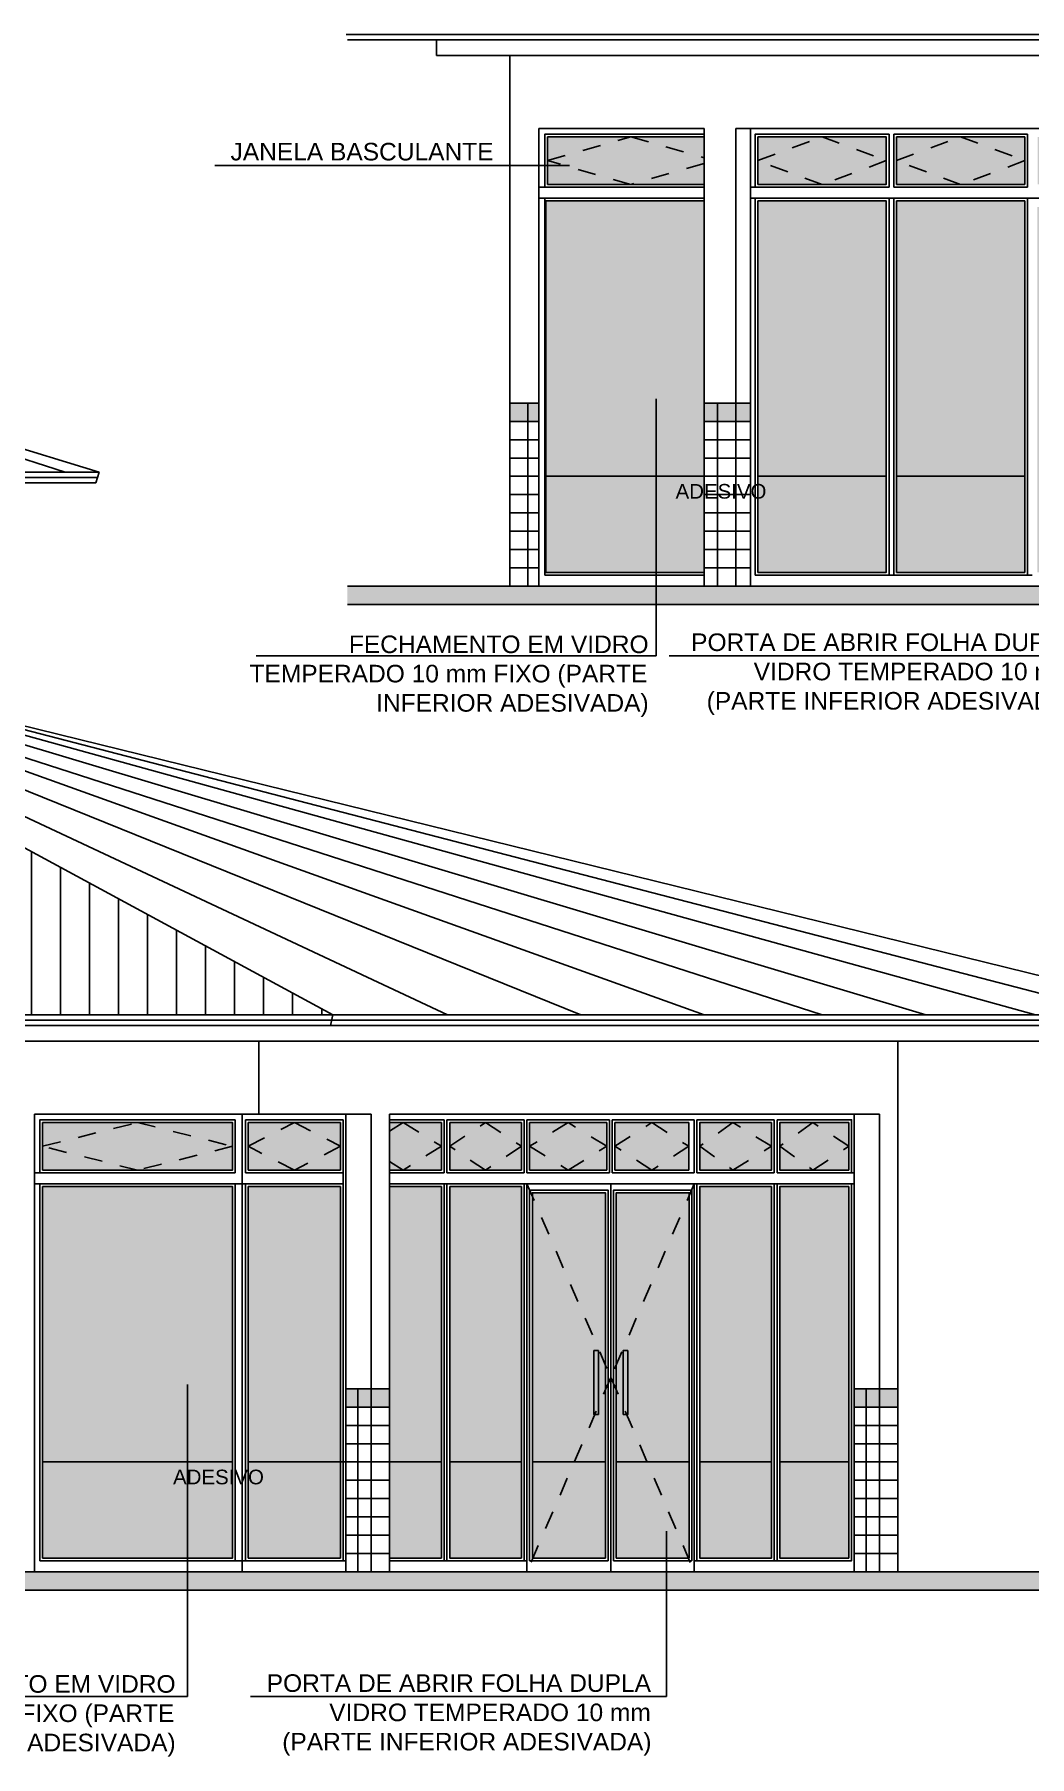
# Model space of a CAD drawing. Extents: x 299 to 462, y 54 to 131.
# Drawn here: x 343.11 to 348.55, y 61.16 to 70.57 of the extents above; entities that cross this region are included whole.
import ezdxf

# ---------------------------------------------------------------- set-up
doc = ezdxf.new("R2010")
doc.units = 0
doc.header["$LTSCALE"] = 0.005
doc.linetypes.add('HIDDEN2', pattern=[0.1875, 0.125, -0.0625])
doc.layers.get('0').update_dxf_attribs({"linetype": 'CONTINUOUS'})
for name, color, linetype in [('01', 1, 'CONTINUOUS'), ('0_HATCH', 1, 'CONTINUOUS'), ('A-01', 1, 'CONTINUOUS'), ('A-ALV', 6, 'CONTINUOUS'), ('A-CHAO', 8, 'CONTINUOUS'), ('ARQ-ALV-VISTA2', 2, 'CONTINUOUS'), ('ARQ-CTA-1_075', 1, 'CONTINUOUS'), ('ARQ-ESQ-VISTA1', 2, 'CONTINUOUS'), ('ARQ-ESQ-VISTA2', 1, 'CONTINUOUS'), ('ARQ-HTC', 9, 'CONTINUOUS'), ('ARQ-SMB-1_100', 1, 'CONTINUOUS'), ('ARQ-TXT-1_075', 2, 'CONTINUOUS')]:
    doc.layers.add(name, color=color, linetype=linetype)
doc.styles.add('ESC-50-A20', font='arial.ttf', dxfattribs={"height": 0.1})
doc.styles.add('FNDE Texto Cota 0025', font='verdana.ttf', dxfattribs={"height": 0.04})
doc.dimstyles.new('FNDE 1-0025', dxfattribs={"dimscale": 5, "dimtxt": 0.04, "dimasz": 0.0035, "dimexe": 0.15, "dimexo": 0.15, "dimgap": 0.0025, "dimtad": 1, "dimzin": 1, "dimdsep": 46, "dimtxsty": 'FNDE Texto Cota 0025', "dimblk": 'tic', "dimcen": 0.015, "dimdle": 0.15, "dimse1": 1, "dimse2": 1, "dimclrd": 251, "dimclre": 251, "dimclrt": 256, "dimaunit": 1, "dimadec": 3, "dimazin": 0, "dimtfac": 1, "dimtix": 1, "dimtmove": 2, "dimatfit": 3, "dimfxl": 0.15, "dimtvp": 1, "dimtolj": 1, "dimtzin": 0, "dimarcsym": 0})

# ---------------------------------------------------------------- blocks, each defined once
blk = doc.blocks.new('tic')
at = {"color": 251}
for p, q in [((-1, 0), (1, 0)), ((0, -1), (0, 1))]:
    blk.add_line(p, q, dxfattribs=at)
blk.add_line((-0.6, -0.6), (0.6, 0.6))

msp = doc.modelspace()

# ---------------------------------------------------------------- hatches: boundary and pattern name
at = {"layer": '0_HATCH'}
h = msp.add_hatch(color=160, dxfattribs=at)
h.paths.add_polyline_path([(345.709, 68.5562), (345.809, 68.5562), (345.809, 68.4562), (345.709, 68.4562)])
h.paths.add_polyline_path([(345.869, 68.5562), (345.869, 68.4562), (345.809, 68.4562), (345.809, 68.5562)])
h = msp.add_hatch(color=160, dxfattribs=at)
h.paths.add_polyline_path([(346.8724, 68.5562), (346.9456, 68.5562), (346.9456, 68.4562), (346.8724, 68.4562)])
h.paths.add_polyline_path([(346.7724, 68.5562), (346.8724, 68.5562), (346.8724, 68.4562), (346.7724, 68.4562)])
h.paths.add_polyline_path([(347.0256, 68.5562), (347.0256, 68.4562), (346.9456, 68.4562), (346.9456, 68.5562)])
h = msp.add_hatch(color=160, dxfattribs=at)
h.paths.add_polyline_path([(344.952, 63.1697), (344.8787, 63.1697), (344.8787, 63.0697), (344.952, 63.0697)])
h.paths.add_polyline_path([(345.052, 63.1697), (344.952, 63.1697), (344.952, 63.0697), (345.052, 63.0697)])
h.paths.add_polyline_path([(344.8134, 63.1697), (344.8134, 63.0697), (344.8787, 63.0697), (344.8787, 63.1697)])
h = msp.add_hatch(color=160, dxfattribs=at)
h.paths.add_polyline_path([(347.7319, 63.1697), (347.6587, 63.1697), (347.6587, 63.0697), (347.7319, 63.0697)])
h.paths.add_polyline_path([(347.8319, 63.1697), (347.7319, 63.1697), (347.7319, 63.0697), (347.8319, 63.0697)])
h.paths.add_polyline_path([(347.5933, 63.1697), (347.5933, 63.0697), (347.6587, 63.0697), (347.6587, 63.1697)])
at = {"layer": 'A-01'}
h = msp.add_hatch(dxfattribs=at)
h.set_pattern_fill('ANSI31', color=9, scale=0.05, angle=45, style=0)
h.set_pattern_definition([(90, (142.59208, 18.1505), (-0.15875, 3e-17), [])])
h.paths.add_polyline_path([(338.8225, 66.8937), (335.7184, 65.213), (344.7421, 65.213), (341.638, 66.8937)])
at = {"layer": 'A-ALV'}
h = msp.add_hatch(color=256, dxfattribs=at)
h.dxf.hatch_style = 1
h.set_gradient(color1=(214, 214, 214), color2=(214, 214, 214), tint=1)
h.paths.add_polyline_path([(344.8221, 67.5562), (344.8221, 67.4562), (360.8255, 67.4562), (360.8255, 67.5562), (356.8389, 67.5562), (356.773, 67.555), (356.773, 67.5562), (349.6459, 67.5562), (349.6441, 67.5555), (349.6333, 67.5562)])
h = msp.add_hatch(color=256, dxfattribs=at)
h.dxf.hatch_style = 1
h.set_gradient(color1=(214, 214, 214), color2=(214, 214, 214), tint=1)
h.paths.add_polyline_path([(349.6775, 62.1697), (344.2453, 62.1697), (344.1795, 62.1685), (344.1795, 62.1697), (337.0523, 62.1697), (337.0505, 62.169), (337.0398, 62.1697), (330.7831, 62.1697), (330.7831, 62.0697), (349.6775, 62.0697)])
at = {"layer": 'ARQ-CTA-1_075', "ltscale": 0.1}
h = msp.add_hatch(color=256, dxfattribs=at)
h.dxf.hatch_style = 1
h.set_gradient(color1=(91, 91, 91), one_color=1, tint=1, name='CYLINDER')
h.paths.add_polyline_path([(346.1945, 63.3788), (346.1695, 63.3788), (346.1695, 63.3689), (346.1945, 63.3394)])
h.paths.add_polyline_path([(346.1945, 63.3394), (346.1695, 63.3689), (346.1695, 63.093), (346.1945, 63.1224)])
h.paths.add_polyline_path([(346.1945, 63.1224), (346.1695, 63.093), (346.1695, 63.0288), (346.1945, 63.0288)])
h = msp.add_hatch(color=256, dxfattribs=at)
h.dxf.hatch_style = 1
h.set_gradient(color1=(91, 91, 91), one_color=1, tint=1, name='CYLINDER')
h.paths.add_polyline_path([(346.3545, 63.3788), (346.3295, 63.3788), (346.3295, 63.3689), (346.3545, 63.3394)])
h.paths.add_polyline_path([(346.3545, 63.3394), (346.3295, 63.3689), (346.3295, 63.093), (346.3545, 63.1224)])
h.paths.add_polyline_path([(346.3545, 63.1224), (346.3295, 63.093), (346.3295, 63.0288), (346.3545, 63.0288)])
at = {"layer": 'ARQ-HTC'}
h = msp.add_hatch(color=7, dxfattribs=at)
h.set_gradient(color1=(235, 235, 255), color2=(163, 184, 184), rotation=45, name='INVCYLINDER')
h.paths.add_polyline_path([(359.7401, 69.6612), (358.8752, 69.6612), (358.8752, 68.1562), (359.7401, 68.1562)])
h.paths.add_polyline_path([(358.8752, 69.8658), (358.8752, 69.7512), (359.2762, 69.7512)], flags=17)
h.paths.add_polyline_path([(359.2762, 70.0112), (358.8752, 70.0112), (358.8752, 69.8967)], flags=17)
h.paths.add_polyline_path([(359.2762, 70.0112), (358.8752, 69.8967), (358.8752, 69.8658), (359.2762, 69.7512), (359.7313, 69.8812)])
h.paths.add_polyline_path([(359.7313, 69.8812), (359.2762, 69.7512), (359.7313, 69.7512)])
h.paths.add_polyline_path([(359.7313, 70.0112), (359.2762, 70.0112), (359.7313, 69.8812)])
h.paths.add_polyline_path([(358.581, 69.8812), (358.2301, 69.7512), (358.581, 69.7512)])
h.paths.add_polyline_path([(358.2301, 70.0112), (357.8792, 69.8812), (358.2301, 69.7512), (358.581, 69.8812)])
h.paths.add_polyline_path([(358.581, 70.0112), (358.2301, 70.0112), (358.581, 69.8812)])
h.paths.add_polyline_path([(358.2301, 70.0112), (357.8792, 70.0112), (357.8792, 69.8812)])
h.paths.add_polyline_path([(357.8792, 69.8812), (357.8792, 69.7512), (358.2301, 69.7512)])
h.paths.add_polyline_path([(358.581, 69.6612), (357.8792, 69.6612), (357.8792, 68.1562), (358.581, 68.1562)])
h.paths.add_polyline_path([(357.8233, 69.6612), (357.1218, 69.6612), (357.1218, 68.1562), (357.8233, 68.1562)])
h.paths.add_polyline_path([(357.1217, 69.8812), (357.1217, 69.7512), (357.4725, 69.7512)])
h.paths.add_polyline_path([(357.4725, 70.0112), (357.1217, 70.0112), (357.1217, 69.8812)])
h.paths.add_polyline_path([(357.4725, 70.0112), (357.1217, 69.8812), (357.4725, 69.7512), (357.8233, 69.8812)])
h.paths.add_polyline_path([(357.8233, 70.0112), (357.4725, 70.0112), (357.8233, 69.8812)])
h.paths.add_polyline_path([(357.8233, 69.8812), (357.4725, 69.7512), (357.8233, 69.7512)])
h.paths.add_polyline_path([(356.6872, 70.0112), (356.3236, 69.8812), (356.6872, 69.7512), (357.0508, 69.8812)])
h.paths.add_polyline_path([(357.0508, 69.8812), (356.6872, 69.7512), (357.0508, 69.7512)])
h.paths.add_polyline_path([(357.0508, 70.0112), (356.6872, 70.0112), (357.0508, 69.8812)], flags=17)
h.paths.add_polyline_path([(356.6872, 70.0112), (356.3236, 70.0112), (356.3236, 69.8812)])
h.paths.add_polyline_path([(356.3236, 69.8812), (356.3236, 69.7512), (356.6872, 69.7512)])
h.paths.add_polyline_path([(356.3687, 68.7099), (356.3311, 68.6588), (356.3311, 68.5775), (356.3687, 68.5263)])
h.paths.add_polyline_path([(357.0446, 69.6272), (356.3311, 69.6272), (356.3311, 68.6588), (356.3687, 68.7099), (356.3687, 68.7653), (356.3937, 68.7653), (356.3937, 68.7438)])
h.paths.add_polyline_path([(357.0531, 69.6272), (357.0446, 69.6272), (356.3937, 68.7438), (356.3937, 68.4922), (356.6403, 68.1562), (357.0531, 68.1562)])
h.paths.add_polyline_path([(356.3937, 68.4922), (356.3937, 68.4153), (356.3687, 68.4153), (356.3687, 68.5263), (356.3311, 68.5775), (356.3311, 68.1562), (356.6403, 68.1562)])
h.paths.add_polyline_path([(356.2713, 68.6588), (356.2337, 68.7099), (356.2337, 68.5263), (356.2713, 68.5775)])
h.paths.add_polyline_path([(356.2713, 68.5775), (356.2337, 68.5263), (356.2337, 68.4153), (356.2087, 68.4153), (356.2087, 68.4923), (355.962, 68.1562), (356.2713, 68.1562)])
h.paths.add_polyline_path([(356.2087, 68.7438), (355.5577, 69.6272), (355.5516, 69.6272), (355.5516, 68.1562), (355.962, 68.1562), (356.2087, 68.4923)])
h.paths.add_polyline_path([(356.2713, 69.6272), (355.5577, 69.6272), (356.2087, 68.7438), (356.2087, 68.7653), (356.2337, 68.7653), (356.2337, 68.7099), (356.2713, 68.6588)])
h.paths.add_polyline_path([(355.9076, 70.0112), (355.5366, 70.0112), (355.5366, 69.8812)], flags=17)
h.paths.add_polyline_path([(355.5366, 69.8812), (355.5366, 69.7512), (355.9076, 69.7512)])
h.paths.add_polyline_path([(356.2787, 69.8812), (355.9076, 70.0112), (355.5366, 69.8812), (355.9076, 69.7512)])
h.paths.add_polyline_path([(356.2787, 70.0112), (355.9076, 70.0112), (356.2787, 69.8812)])
h.paths.add_polyline_path([(356.2787, 69.8812), (355.9076, 69.7512), (356.2787, 69.7512)])
h.paths.add_polyline_path([(355.4806, 69.8812), (355.1297, 69.7512), (355.4806, 69.7512)])
h.paths.add_polyline_path([(355.4806, 70.0112), (355.1297, 70.0112), (355.4806, 69.8812)])
h.paths.add_polyline_path([(355.4806, 69.8812), (355.1297, 70.0112), (354.7788, 69.8812), (355.1297, 69.7512)])
h.paths.add_polyline_path([(355.1297, 70.0112), (354.7788, 70.0112), (354.7788, 69.8812)])
h.paths.add_polyline_path([(354.7788, 69.8812), (354.7788, 69.7512), (355.1297, 69.7512)])
h.paths.add_polyline_path([(355.4806, 69.6612), (354.7788, 69.6612), (354.7788, 68.1562), (355.4806, 68.1562)])
h.paths.add_polyline_path([(354.7228, 69.8812), (354.372, 70.0112), (354.0604, 69.8958), (354.0604, 69.8667), (354.372, 69.7512)])
h.paths.add_polyline_path([(354.372, 70.0112), (354.0604, 70.0112), (354.0604, 69.8958)])
h.paths.add_polyline_path([(354.0604, 69.8667), (354.0604, 69.7512), (354.372, 69.7512)], flags=17)
h.paths.add_polyline_path([(354.7228, 70.0112), (354.372, 70.0112), (354.7228, 69.8812)])
h.paths.add_polyline_path([(354.7228, 69.8812), (354.372, 69.7512), (354.7228, 69.7512)])
h.paths.add_polyline_path([(354.7228, 69.6612), (354.0604, 69.6612), (354.0604, 68.1562), (354.7228, 68.1562)])
h.paths.add_polyline_path([(353.3539, 70.0112), (353.2601, 70.0112), (352.8538, 69.8812), (353.307, 69.7662), (353.7603, 69.8812)])
h.paths.add_polyline_path([(353.2601, 70.0112), (352.8538, 70.0112), (352.8538, 69.8812)])
h.paths.add_polyline_path([(352.8538, 69.8812), (352.8538, 69.7512), (353.7603, 69.7512), (353.7603, 69.8812), (353.307, 69.7662)])
h.paths.add_polyline_path([(353.7603, 70.0112), (353.3539, 70.0112), (353.7603, 69.8812)])
h.paths.add_polyline_path([(353.7603, 69.6612), (352.8538, 69.6612), (352.8538, 68.6312), (353.7603, 68.6312)])
h.paths.add_polyline_path([(352.7938, 69.6612), (351.8873, 69.6612), (351.8873, 68.6312), (352.7938, 68.6312)])
h.paths.add_polyline_path([(352.3405, 70.0112), (351.8873, 69.8812), (352.3405, 69.7512), (352.7938, 69.8812)])
h.paths.add_polyline_path([(352.3405, 70.0112), (351.8873, 70.0112), (351.8873, 69.8812)], flags=17)
h.paths.add_polyline_path([(351.8873, 69.8812), (351.8873, 69.7512), (352.3405, 69.7512)])
h.paths.add_polyline_path([(352.7938, 70.0112), (352.3405, 70.0112), (352.7938, 69.8812)])
h.paths.add_polyline_path([(352.7938, 69.8812), (352.3405, 69.7512), (352.7938, 69.7512)])
h.paths.add_polyline_path([(351.5872, 69.8958), (351.2756, 70.0112), (350.9247, 69.8812), (351.2756, 69.7512), (351.5872, 69.8667)])
h.paths.add_polyline_path([(351.2756, 70.0112), (350.9247, 70.0112), (350.9247, 69.8812)])
h.paths.add_polyline_path([(350.9247, 69.8812), (350.9247, 69.7512), (351.2756, 69.7512)])
h.paths.add_polyline_path([(351.5872, 69.8667), (351.2756, 69.7512), (351.5872, 69.7512)], flags=17)
h.paths.add_polyline_path([(351.5872, 70.0112), (351.2756, 70.0112), (351.5872, 69.8958)])
h.paths.add_polyline_path([(350.8687, 70.0112), (350.5179, 70.0112), (350.8687, 69.8812)])
h.paths.add_polyline_path([(350.8687, 69.8812), (350.5179, 70.0112), (350.167, 69.8812), (350.5179, 69.7512)])
h.paths.add_polyline_path([(350.5179, 70.0112), (350.167, 70.0112), (350.167, 69.8812)])
h.paths.add_polyline_path([(350.167, 69.8812), (350.167, 69.7512), (350.5179, 69.7512)])
h.paths.add_polyline_path([(350.8687, 69.8812), (350.5179, 69.7512), (350.8687, 69.7512)])
h.paths.add_polyline_path([(350.111, 69.8812), (349.7399, 69.7512), (350.111, 69.7512)])
h.paths.add_polyline_path([(350.111, 70.0112), (349.7399, 70.0112), (350.111, 69.8812)], flags=17)
h.paths.add_polyline_path([(349.7399, 70.0112), (349.3688, 70.0112), (349.3688, 69.8812)])
h.paths.add_polyline_path([(349.3688, 69.8812), (349.3688, 69.7512), (349.7399, 69.7512)])
h.paths.add_polyline_path([(350.111, 69.8812), (349.7399, 70.0112), (349.3688, 69.8812), (349.7399, 69.7512)])
h.paths.add_polyline_path([(349.3239, 69.8812), (348.9603, 70.0112), (348.5968, 69.8812), (348.9603, 69.7512)])
h.paths.add_polyline_path([(349.3239, 70.0112), (348.9603, 70.0112), (349.3239, 69.8812)])
h.paths.add_polyline_path([(349.3239, 69.8812), (348.9603, 69.7512), (349.3239, 69.7512)])
h.paths.add_polyline_path([(348.5968, 69.8812), (348.5968, 69.7512), (348.9603, 69.7512)])
h.paths.add_polyline_path([(348.9603, 70.0112), (348.5968, 70.0112), (348.5968, 69.8812)], flags=17)
h.paths.add_polyline_path([(348.5259, 70.0112), (348.1751, 70.0112), (348.5259, 69.8812)])
h.paths.add_polyline_path([(348.5259, 69.8812), (348.1751, 70.0112), (347.8243, 69.8812), (348.1751, 69.7512)])
h.paths.add_polyline_path([(348.1751, 70.0112), (347.8243, 70.0112), (347.8243, 69.8812)])
h.paths.add_polyline_path([(347.8243, 69.8812), (347.8243, 69.7512), (348.1751, 69.7512)])
h.paths.add_polyline_path([(348.5259, 69.8812), (348.1751, 69.7512), (348.5259, 69.7512)])
h.paths.add_polyline_path([(347.4174, 70.0112), (347.0666, 69.8812), (347.4174, 69.7512), (347.7683, 69.8812)])
h.paths.add_polyline_path([(347.4174, 70.0112), (347.0666, 70.0112), (347.0666, 69.8812)])
h.paths.add_polyline_path([(347.0666, 69.8812), (347.0666, 69.7512), (347.4174, 69.7512)])
h.paths.add_polyline_path([(347.7683, 70.0112), (347.4174, 70.0112), (347.7683, 69.8812)])
h.paths.add_polyline_path([(347.7683, 69.8812), (347.4174, 69.7512), (347.7683, 69.7512)])
h.paths.add_polyline_path([(347.7683, 69.6612), (347.0666, 69.6612), (347.0666, 68.1562), (347.7683, 68.1562)])
h.paths.add_polyline_path([(348.5258, 69.6612), (347.8243, 69.6612), (347.8243, 68.1562), (348.5258, 68.1562)])
h.paths.add_polyline_path([(349.3165, 68.6588), (349.2789, 68.7099), (349.2789, 68.5263), (349.3165, 68.5775)])
h.paths.add_polyline_path([(349.4139, 68.7099), (349.3763, 68.6588), (349.3763, 68.5775), (349.4139, 68.5263)])
h.paths.add_polyline_path([(350.0898, 69.6272), (349.3763, 69.6272), (349.3763, 68.6588), (349.4139, 68.7099), (349.4139, 68.7653), (349.4389, 68.7653), (349.4389, 68.7438)])
h.paths.add_polyline_path([(349.3165, 69.6272), (348.603, 69.6272), (349.2539, 68.7438), (349.2539, 68.7653), (349.2789, 68.7653), (349.2789, 68.7099), (349.3165, 68.6588)])
h.paths.add_polyline_path([(348.603, 69.6272), (348.5944, 69.6272), (348.5944, 68.1562), (349.0073, 68.1562), (349.2539, 68.4922), (349.2539, 68.7438)])
h.paths.add_polyline_path([(349.3165, 68.5775), (349.2789, 68.5263), (349.2789, 68.4153), (349.2539, 68.4153), (349.2539, 68.4922), (349.0073, 68.1562), (349.3165, 68.1562)])
h.paths.add_polyline_path([(349.4389, 68.4923), (349.4389, 68.4153), (349.4139, 68.4153), (349.4139, 68.5263), (349.3763, 68.5775), (349.3763, 68.1562), (349.6855, 68.1562)])
h.paths.add_polyline_path([(350.096, 69.6272), (350.0898, 69.6272), (349.4389, 68.7438), (349.4389, 68.4923), (349.6855, 68.1562), (350.096, 68.1562)])
h.paths.add_polyline_path([(350.8687, 69.6612), (350.167, 69.6612), (350.167, 68.1562), (350.8687, 68.1562)])
h.paths.add_polyline_path([(351.5872, 69.6612), (350.9247, 69.6612), (350.9247, 68.1562), (351.5872, 68.1562)])
h.paths.add_polyline_path([(346.3714, 70.0112), (345.9163, 70.0112), (345.9163, 69.8812)])
h.paths.add_polyline_path([(346.7724, 69.8658), (346.7724, 69.8967), (346.3714, 70.0112), (345.9163, 69.8812), (346.3714, 69.7512)])
h.paths.add_polyline_path([(346.7724, 70.0112), (346.3714, 70.0112), (346.7724, 69.8967)], flags=17)
h.paths.add_polyline_path([(346.7724, 69.8658), (346.3714, 69.7512), (346.7724, 69.7512)], flags=17)
h.paths.add_polyline_path([(345.9163, 69.8812), (345.9163, 69.7512), (346.3714, 69.7512)])
h.paths.add_polyline_path([(346.7724, 69.6612), (345.9074, 69.6612), (345.9074, 68.1562), (346.7724, 68.1562)])
at = {"layer": 'ARQ-HTC', "ltscale": 0.1}
h = msp.add_hatch(color=256, dxfattribs=at)
h.paths.add_polyline_path([(359.7401, 68.1562), (358.8752, 68.1562), (358.8752, 67.6312), (359.7401, 67.6312)])
h.paths.add_polyline_path([(358.581, 68.1562), (357.8792, 68.1562), (357.8792, 67.6312), (358.581, 67.6312)])
h.paths.add_polyline_path([(357.8233, 68.1562), (357.1218, 68.1562), (357.1218, 67.6312), (357.8233, 67.6312)])
h.paths.add_polyline_path([(357.0531, 68.1562), (356.6403, 68.1562), (357.0257, 67.6312), (357.0531, 67.6312)])
h.paths.add_polyline_path([(356.6403, 68.1562), (356.3311, 68.1562), (356.3311, 67.6312), (357.0257, 67.6312)])
h.paths.add_polyline_path([(356.2713, 68.1562), (355.962, 68.1562), (355.5766, 67.6312), (356.2713, 67.6312)])
h.paths.add_polyline_path([(355.962, 68.1562), (355.5516, 68.1562), (355.5516, 67.6312), (355.5766, 67.6312)])
h.paths.add_polyline_path([(355.4806, 68.1562), (354.7788, 68.1562), (354.7788, 67.6312), (355.4806, 67.6312)])
h.paths.add_polyline_path([(354.7228, 68.1562), (354.0604, 68.1562), (354.0604, 67.6312), (354.7228, 67.6312)])
h.paths.add_polyline_path([(351.5872, 68.1562), (350.9247, 68.1562), (350.9247, 67.6312), (351.5872, 67.6312)])
h.paths.add_polyline_path([(350.8687, 68.1562), (350.167, 68.1562), (350.167, 67.6312), (350.8687, 67.6312)])
h.paths.add_polyline_path([(350.096, 68.1562), (349.6855, 68.1562), (350.0709, 67.6312), (350.096, 67.6312)])
h.paths.add_polyline_path([(349.6855, 68.1562), (349.3763, 68.1562), (349.3763, 67.6312), (350.0709, 67.6312)])
h.paths.add_polyline_path([(349.3165, 68.1562), (349.0073, 68.1562), (348.6219, 67.6312), (349.3165, 67.6312)])
h.paths.add_polyline_path([(349.0073, 68.1562), (348.5944, 68.1562), (348.5944, 67.6312), (348.6219, 67.6312)])
h.paths.add_polyline_path([(348.5258, 68.1562), (347.8243, 68.1562), (347.8243, 67.6312), (348.5258, 67.6312)])
h.paths.add_polyline_path([(347.7683, 68.1562), (347.0666, 68.1562), (347.0666, 67.6312), (347.7683, 67.6312)])
h.paths.add_polyline_path([(346.7724, 68.1562), (345.9074, 68.1562), (345.9074, 67.6312), (346.7724, 67.6312)])
at = {"layer": 'ARQ-HTC'}
h = msp.add_hatch(color=7, dxfattribs=at)
h.set_gradient(color1=(235, 235, 255), color2=(163, 184, 184), rotation=45, name='INVCYLINDER')
h.paths.add_polyline_path([(347.1408, 64.2747), (346.7483, 64.2747), (346.7483, 62.7697), (347.1408, 62.7697)])
h.paths.add_polyline_path([(346.6908, 64.2406), (346.2919, 64.2406), (346.2919, 62.7697), (346.6908, 62.7697)])
h.paths.add_polyline_path([(346.3545, 63.0288), (346.3295, 63.0288), (346.3295, 63.3788), (346.3545, 63.3788)], flags=16)
h.paths.add_polyline_path([(346.2321, 64.2406), (345.8332, 64.2406), (345.8332, 62.7697), (346.2321, 62.7697)])
h.paths.add_polyline_path([(346.1695, 63.0288), (346.1695, 63.3788), (346.1945, 63.3788), (346.1945, 63.0288)], flags=16)
h.paths.add_polyline_path([(345.7733, 64.2747), (345.3809, 64.2747), (345.3809, 62.7697), (345.7733, 62.7697)])
h.paths.add_polyline_path([(345.3359, 64.2747), (345.052, 64.2747), (345.052, 62.7697), (345.3359, 62.7697)])
h.paths.add_polyline_path([(344.7835, 64.2747), (344.2793, 64.2747), (344.2793, 62.7697), (344.7835, 62.7697)])
h.paths.add_polyline_path([(344.1934, 64.2747), (343.1551, 64.2747), (343.1551, 62.7697), (344.1934, 62.7697)])
h.paths.add_polyline_path([(343.6742, 64.6247), (343.1551, 64.6247), (343.1551, 64.4947)])
h.paths.add_polyline_path([(343.1551, 64.4947), (343.1551, 64.3647), (343.6742, 64.3647)])
h.paths.add_polyline_path([(343.6742, 64.6247), (343.1551, 64.4947), (343.6742, 64.3647), (344.1934, 64.4947)])
h.paths.add_polyline_path([(344.1934, 64.6247), (343.6742, 64.6247), (344.1934, 64.4947)])
h.paths.add_polyline_path([(344.1934, 64.4947), (343.6742, 64.3647), (344.1934, 64.3647)])
h.paths.add_polyline_path([(344.5314, 64.6247), (344.2793, 64.6247), (344.2793, 64.4947)])
h.paths.add_polyline_path([(344.2793, 64.4947), (344.2793, 64.3647), (344.5314, 64.3647)])
h.paths.add_polyline_path([(344.7835, 64.4947), (344.5314, 64.6247), (344.2793, 64.4947), (344.5314, 64.3647)])
h.paths.add_polyline_path([(344.7835, 64.6247), (344.5314, 64.6247), (344.7835, 64.4947)])
h.paths.add_polyline_path([(344.7835, 64.4947), (344.5314, 64.3647), (344.7835, 64.3647)])
h.paths.add_polyline_path([(345.1268, 64.6247), (345.052, 64.6247), (345.052, 64.5782)], flags=17)
h.paths.add_polyline_path([(345.052, 64.4112), (345.052, 64.3647), (345.1268, 64.3647)], flags=17)
h.paths.add_polyline_path([(345.3359, 64.4947), (345.1268, 64.6247), (345.052, 64.5782), (345.052, 64.4112), (345.1268, 64.3647)])
h.paths.add_polyline_path([(345.3359, 64.6247), (345.1268, 64.6247), (345.3359, 64.4947)], flags=17)
h.paths.add_polyline_path([(345.3359, 64.4947), (345.1268, 64.3647), (345.3359, 64.3647)])
h.paths.add_polyline_path([(345.5771, 64.6247), (345.3809, 64.6247), (345.3809, 64.4947)])
h.paths.add_polyline_path([(345.3809, 64.4947), (345.3809, 64.3647), (345.5771, 64.3647)])
h.paths.add_polyline_path([(345.5771, 64.6247), (345.3809, 64.4947), (345.5771, 64.3647), (345.7733, 64.4947)])
h.paths.add_polyline_path([(345.7733, 64.6247), (345.5771, 64.6247), (345.7733, 64.4947)], flags=17)
h.paths.add_polyline_path([(345.7733, 64.4947), (345.5771, 64.3647), (345.7733, 64.3647)])
h.paths.add_polyline_path([(346.0289, 64.6247), (345.8182, 64.6247), (345.8182, 64.4947)])
h.paths.add_polyline_path([(345.8182, 64.4947), (345.8182, 64.3647), (346.0289, 64.3647)])
h.paths.add_polyline_path([(346.2396, 64.4947), (346.0289, 64.6247), (345.8182, 64.4947), (346.0289, 64.3647)])
h.paths.add_polyline_path([(346.2396, 64.6247), (346.0289, 64.6247), (346.2396, 64.4947)])
h.paths.add_polyline_path([(346.2396, 64.4947), (346.0289, 64.3647), (346.2396, 64.3647)])
h.paths.add_polyline_path([(346.4864, 64.6247), (346.2845, 64.6247), (346.2845, 64.4947)])
h.paths.add_polyline_path([(346.2845, 64.4947), (346.2845, 64.3647), (346.4864, 64.3647)])
h.paths.add_polyline_path([(346.4864, 64.6247), (346.2845, 64.4947), (346.4864, 64.3647), (346.6884, 64.4947)])
h.paths.add_polyline_path([(346.6884, 64.6247), (346.4864, 64.6247), (346.6884, 64.4947)], flags=17)
h.paths.add_polyline_path([(346.6884, 64.4947), (346.4864, 64.3647), (346.6884, 64.3647)])
h.paths.add_polyline_path([(346.9296, 64.6247), (346.7483, 64.6247), (346.7482, 64.4947)], flags=17)
h.paths.add_polyline_path([(347.1408, 64.4947), (346.9296, 64.6247), (346.7482, 64.4947), (346.9296, 64.3647)])
h.paths.add_polyline_path([(347.1408, 64.6247), (346.9296, 64.6247), (347.1408, 64.4947)])
h.paths.add_polyline_path([(346.7482, 64.4947), (346.7483, 64.3647), (346.9296, 64.3647)], flags=17)
h.paths.add_polyline_path([(347.1408, 64.4947), (346.9296, 64.3647), (347.1408, 64.3647)])
h.paths.add_polyline_path([(347.3671, 64.6247), (347.1858, 64.6247), (347.1858, 64.4947)])
h.paths.add_polyline_path([(347.1858, 64.4947), (347.1858, 64.3647), (347.3671, 64.3647)])
h.paths.add_polyline_path([(347.3671, 64.6247), (347.1858, 64.4947), (347.3671, 64.3647), (347.5634, 64.4947)])
h.paths.add_polyline_path([(347.5634, 64.6247), (347.3671, 64.6247), (347.5634, 64.4947)])
h.paths.add_polyline_path([(347.5634, 64.4947), (347.3671, 64.3647), (347.5634, 64.3647)])
h.paths.add_polyline_path([(347.1858, 64.2747), (347.1858, 62.7697), (347.5634, 62.7697), (347.5634, 64.2747)])
at = {"layer": 'ARQ-HTC', "ltscale": 0.1}
h = msp.add_hatch(color=256, dxfattribs=at)
h.paths.add_polyline_path([(344.1934, 62.7697), (343.1551, 62.7697), (343.1551, 62.2447), (344.1934, 62.2447)])
h.paths.add_polyline_path([(344.7835, 62.7697), (344.2793, 62.7697), (344.2793, 62.2447), (344.7835, 62.2447)])
h.paths.add_polyline_path([(345.3359, 62.7697), (345.052, 62.7697), (345.052, 62.2447), (345.3359, 62.2447)])
h.paths.add_polyline_path([(345.7733, 62.7697), (345.3809, 62.7697), (345.3809, 62.2447), (345.7733, 62.2447)])
h.paths.add_polyline_path([(346.2321, 62.7697), (345.8332, 62.7697), (345.8332, 62.2447), (346.2321, 62.2447)])
h.paths.add_polyline_path([(346.6908, 62.7697), (346.2919, 62.7697), (346.2919, 62.2447), (346.6908, 62.2447)])
h.paths.add_polyline_path([(347.1408, 62.7697), (346.7483, 62.7697), (346.7483, 62.2447), (347.1408, 62.2447)])
h.paths.add_polyline_path([(347.5634, 62.7697), (347.1858, 62.7697), (347.1858, 62.2447), (347.5634, 62.2447)])

# ---------------------------------------------------------------- linework, layer by layer
at = {"layer": '01', "color": 251}
for p, q in [((345.869, 68.5562), (345.709, 68.5562)), ((347.0256, 68.5562), (346.7724, 68.5562)), ((345.869, 68.4562), (345.709, 68.4562)), ((347.0256, 68.4562), (346.7724, 68.4562)), ((344.8134, 63.1697), (345.052, 63.1697)), ((344.8787, 63.1697), (344.8787, 62.1697)), ((347.5933, 63.1697), (347.8319, 63.1697)), ((347.6587, 63.1697), (347.6587, 62.1697)), ((344.8134, 63.0697), (345.052, 63.0697)), ((347.5933, 63.0697), (347.8319, 63.0697)), ((344.8134, 62.9697), (345.052, 62.9697)), ((347.5933, 62.9697), (347.8319, 62.9697)), ((344.8134, 62.8697), (345.052, 62.8697)), ((347.5933, 62.8697), (347.8319, 62.8697)), ((344.7787, 62.7697), (345.052, 62.7697)), ((347.5933, 62.7697), (347.8319, 62.7697)), ((344.8134, 62.6697), (345.052, 62.6697)), ((347.5933, 62.6697), (347.8319, 62.6697)), ((344.8134, 62.5697), (345.052, 62.5697)), ((347.5933, 62.5697), (347.8319, 62.5697)), ((344.8134, 62.4697), (345.052, 62.4697)), ((347.5933, 62.4697), (347.8319, 62.4697)), ((344.8134, 62.3697), (345.052, 62.3697)), ((347.5933, 62.3697), (347.8319, 62.3697)), ((344.8134, 62.2697), (345.052, 62.2697)), ((347.5933, 62.2697), (347.8319, 62.2697))]:
    msp.add_line(p, q, dxfattribs=at)
at = {"layer": '01', "color": 252}
for p, q in [((345.809, 68.5562), (345.809, 67.5562)), ((346.8456, 68.5562), (346.8456, 67.5562)), ((346.9456, 68.5562), (346.9456, 67.5562)), ((345.869, 68.3562), (345.709, 68.3562)), ((347.0256, 68.3562), (346.7724, 68.3562)), ((345.869, 68.2562), (345.709, 68.2562)), ((347.0256, 68.2562), (346.7724, 68.2562)), ((345.869, 68.1562), (345.709, 68.1562)), ((347.0256, 68.1562), (346.7724, 68.1562)), ((345.869, 68.0562), (345.709, 68.0562)), ((347.0256, 68.0562), (346.7724, 68.0562)), ((345.869, 67.9562), (345.709, 67.9562)), ((347.0256, 67.9562), (346.7724, 67.9562)), ((345.869, 67.8562), (345.709, 67.8562)), ((347.0256, 67.8562), (346.7724, 67.8562)), ((345.869, 67.7562), (345.709, 67.7562)), ((347.0256, 67.7562), (346.7724, 67.7562)), ((345.869, 67.6562), (345.709, 67.6562)), ((347.0256, 67.6562), (346.7724, 67.6562))]:
    msp.add_line(p, q, dxfattribs=at)
at = {"layer": 'A-01'}
for p, q in [((357.5168, 70.5709), (344.8157, 70.5709)), ((345.308, 70.5422), (345.308, 70.4562)), ((348.1308, 70.5709), (360.8318, 70.5709)), ((345.308, 70.4562), (360.3396, 70.4562)), ((337.0051, 68.1493), (343.4555, 68.1493)), ((344.9233, 65.1843), (330.9852, 65.1843)), ((335.5373, 65.1843), (349.4753, 65.1843)), ((331.4775, 65.0697), (348.983, 65.0697))]:
    msp.add_line(p, q, dxfattribs=at)
at = {"layer": 'A-01', "color": 3}
for p, q in [((357.4406, 70.5422), (344.8221, 70.5422)), ((348.207, 70.5422), (360.8255, 70.5422)), ((345.709, 70.4562), (345.709, 67.5562)), ((346.7724, 70.0562), (345.869, 70.0562)), ((346.7724, 70.0562), (346.7724, 67.5562)), ((346.9456, 70.0562), (346.9456, 67.5562)), ((351.5872, 70.0562), (346.9456, 70.0562)), ((340.2303, 69.1668), (343.4642, 68.178)), ((336.9963, 68.178), (343.4642, 68.178)), ((343.4555, 68.1493), (343.4467, 68.1206)), ((343.4555, 68.1493), (343.4642, 68.178)), ((337.0138, 68.1206), (343.4467, 68.1206)), ((360.8255, 67.5562), (344.8221, 67.5562)), ((341.638, 66.8937), (344.7421, 65.213)), ((349.4821, 65.213), (342.6435, 66.8937)), ((345.0453, 65.213), (330.9785, 65.213)), ((344.8471, 65.1556), (330.9916, 65.1556)), ((335.4152, 65.213), (349.4821, 65.213)), ((335.6135, 65.1556), (349.4689, 65.1556)), ((344.7421, 65.213), (344.7294, 65.1556)), ((344.338, 65.0697), (344.338, 64.6697)), ((347.8319, 65.0697), (347.8319, 62.1697)), ((343.1101, 64.6697), (343.1101, 62.1697)), ((343.1101, 64.6697), (344.952, 64.6697)), ((344.952, 64.6697), (344.952, 62.1697)), ((345.052, 64.6697), (345.052, 62.1697)), ((345.052, 64.6697), (347.7319, 64.6697)), ((347.7319, 64.6697), (347.7319, 62.1697)), ((349.6775, 62.1697), (330.7831, 62.1697))]:
    msp.add_line(p, q, dxfattribs=at)
at = {"layer": 'A-01', "color": 9}
for p, q in [((343.2777, 68.178), (340.2303, 69.1668)), ((345.3687, 65.213), (341.7809, 66.8937)), ((346.0972, 65.213), (341.9374, 66.8937)), ((346.7725, 65.213), (342.0863, 66.8937)), ((347.4182, 65.213), (342.2049, 66.8937)), ((347.9841, 65.213), (342.3732, 66.8937)), ((348.5836, 65.213), (342.5028, 66.8937)), ((349.0632, 65.213), (342.5877, 66.8937))]:
    msp.add_line(p, q, dxfattribs=at)
at = {"layer": 'A-CHAO', "color": 6}
for p, q in [((360.8255, 67.4562), (344.8221, 67.4562)), ((349.6775, 62.0697), (330.7831, 62.0697))]:
    msp.add_line(p, q, dxfattribs=at)
at = {"layer": 'ARQ-ALV-VISTA2'}
for p, q in [((345.869, 67.5562), (345.869, 70.0562)), ((347.0256, 67.5562), (347.0256, 70.0562)), ((347.7833, 69.7362), (347.7833, 70.0262)), ((347.8093, 69.7362), (347.8093, 70.0262)), ((348.5409, 70.0262), (348.5409, 69.7362)), ((346.7724, 69.7362), (345.869, 69.7362)), ((347.7833, 69.7362), (347.0256, 69.7362)), ((348.5409, 69.7362), (347.8093, 69.7362)), ((345.869, 69.6762), (346.7724, 69.6762)), ((347.0256, 69.6762), (351.5872, 69.6762)), ((347.7833, 67.6162), (347.7833, 69.6762)), ((347.8093, 67.6162), (347.8093, 69.6762)), ((348.5409, 69.6762), (348.5409, 67.6162)), ((344.2457, 62.1697), (344.2457, 64.6697)), ((344.8134, 62.1697), (344.8134, 64.6697)), ((347.5933, 62.1697), (347.5933, 64.6697)), ((344.2084, 64.3497), (344.2084, 64.6397)), ((344.2643, 64.3497), (344.2643, 64.6397)), ((344.2643, 64.6397), (344.7985, 64.6397)), ((344.7985, 62.2297), (344.7985, 64.6397)), ((345.052, 64.6397), (345.3509, 64.6397)), ((345.3509, 64.3497), (345.3509, 64.6397)), ((345.3659, 64.3497), (345.3659, 64.6397)), ((345.7883, 64.6397), (345.7883, 64.3497)), ((345.8032, 64.6397), (345.8032, 64.3497)), ((346.2546, 64.6397), (346.2546, 64.3497)), ((346.2695, 64.6397), (346.2695, 64.3497)), ((346.2695, 64.6397), (346.7183, 64.6397)), ((346.7183, 64.6397), (346.7183, 64.3497)), ((346.7332, 64.6397), (346.7332, 64.3497)), ((347.1558, 64.3497), (347.1558, 64.6397)), ((347.1708, 64.3497), (347.1708, 64.6397)), ((344.2084, 64.3497), (343.1101, 64.3497)), ((344.7985, 64.2897), (343.1101, 64.2897)), ((344.7985, 64.2897), (343.1101, 64.2897)), ((344.2084, 62.2297), (344.2084, 64.2897)), ((344.2643, 64.3497), (344.7985, 64.3497)), ((344.2643, 62.2297), (344.2643, 64.2897)), ((345.3509, 64.3497), (345.052, 64.3497)), ((347.5933, 64.2897), (345.052, 64.2897)), ((345.3509, 62.2297), (345.3509, 64.2897)), ((345.7883, 64.3497), (345.3659, 64.3497)), ((345.3659, 62.2297), (345.3659, 64.2897)), ((345.7883, 64.2897), (345.7883, 62.2297)), ((345.8032, 64.3497), (346.2546, 64.3497)), ((345.8032, 64.2897), (345.8032, 62.1697)), ((346.262, 64.2897), (346.262, 62.1697)), ((346.262, 64.2897), (346.262, 62.1738)), ((346.2695, 64.3497), (346.7183, 64.3497)), ((346.7183, 64.2897), (346.7183, 62.1697)), ((346.7332, 64.3497), (347.1558, 64.3497)), ((346.7332, 64.2897), (346.7332, 62.2297)), ((347.1558, 62.2297), (347.1558, 64.2897)), ((347.1708, 64.3497), (347.5933, 64.3497)), ((347.1708, 62.2297), (347.1708, 64.2897)), ((346.7058, 64.2556), (346.7058, 62.2297)), ((345.8032, 62.2297), (345.052, 62.2297)), ((346.7332, 62.1697), (346.7332, 62.1697))]:
    msp.add_line(p, q, dxfattribs=at)
for points in [[(345.9013, 69.7362), (345.9013, 70.0262), (346.7724, 70.0262)], [(347.0516, 69.7362), (347.0516, 70.0262), (347.7833, 70.0262)], [(347.8093, 70.0262), (348.5409, 70.0262)], [(346.7724, 67.6162), (345.9013, 67.6162), (345.9013, 69.6762)], [(348.5669, 67.6162), (347.0516, 67.6162), (347.0516, 69.6762)], [(343.1401, 64.3497), (343.1401, 64.6397), (344.2084, 64.6397)], [(345.3659, 64.6397), (345.7883, 64.6397)], [(346.2546, 64.6397), (345.8032, 64.6397)], [(347.1558, 64.6397), (346.7332, 64.6397)], [(347.5784, 64.3497), (347.5784, 64.6397), (347.1708, 64.6397)], [(344.8134, 62.2297), (343.1401, 62.2297), (343.1401, 64.2897)], [(346.7183, 62.2297), (347.5784, 62.2297), (347.5784, 64.2897)], [(346.7034, 62.2297), (346.7058, 62.2297)]]:
    msp.add_lwpolyline(points, dxfattribs=at)
for points in [[(345.8182, 62.2297), (346.2471, 62.2297), (346.2471, 64.2556), (345.8182, 64.2556)], [(346.7058, 62.2297), (346.2769, 62.2297), (346.2769, 64.2556), (346.7058, 64.2556)]]:
    msp.add_lwpolyline(points, close=True, dxfattribs=at)
at = {"layer": 'ARQ-CTA-1_075', "ltscale": 0.1}
for points in [[(345.8332, 62.2447), (346.2321, 62.2447), (346.2321, 64.2406), (345.8332, 64.2406)], [(346.6908, 62.2447), (346.2919, 62.2447), (346.2919, 64.2406), (346.6908, 64.2406)]]:
    msp.add_lwpolyline(points, close=True, dxfattribs=at)
for points in [[(346.1945, 63.0288), (346.1945, 63.3788), (346.1695, 63.3788), (346.1695, 63.0288), (346.1945, 63.0288)], [(346.3295, 63.0288), (346.3295, 63.3788), (346.3545, 63.3788), (346.3545, 63.0288), (346.3295, 63.0288)]]:
    msp.add_lwpolyline(points, dxfattribs=at)
at = {"layer": 'ARQ-ESQ-VISTA1', "ltscale": 0.1}
msp.add_line((344.7985, 64.2897), (343.1101, 64.2897), dxfattribs=at)
at = {"layer": 'ARQ-ESQ-VISTA2', "linetype": 'HIDDEN2', "ltscale": 0.05}
for points in [[(345.9163, 69.8812), (346.3714, 70.0112), (346.7724, 69.8967)], [(347.0666, 69.8812), (347.4174, 70.0112), (347.7683, 69.8812), (347.4174, 69.7512), (347.0666, 69.8812)], [(347.8243, 69.8812), (348.1751, 70.0112), (348.5259, 69.8812), (348.1751, 69.7512), (347.8243, 69.8812)], [(346.7724, 69.8658), (346.3714, 69.7512), (345.9163, 69.8812)], [(343.1551, 64.4947), (343.6742, 64.6247), (344.1934, 64.4947), (343.6742, 64.3647), (343.1551, 64.4947)], [(344.2793, 64.4947), (344.5314, 64.6247), (344.7835, 64.4947), (344.5314, 64.3647), (344.2793, 64.4947)], [(345.052, 64.5782), (345.1268, 64.6247), (345.3359, 64.4947), (345.1268, 64.3647), (345.052, 64.4112)], [(345.3809, 64.4947), (345.5771, 64.6247), (345.7733, 64.4947), (345.5771, 64.3647), (345.3809, 64.4947)], [(346.2396, 64.4947), (346.0289, 64.6247), (345.8182, 64.4947), (346.0289, 64.3647), (346.2396, 64.4947)], [(346.2845, 64.4947), (346.4864, 64.6247), (346.6884, 64.4947), (346.4864, 64.3647), (346.2845, 64.4947)], [(347.1408, 64.4947), (346.9296, 64.6247), (346.7482, 64.4947), (346.9296, 64.3647), (347.1408, 64.4947)], [(347.5634, 64.4947), (347.3671, 64.6247), (347.1858, 64.4947), (347.3671, 64.3647), (347.5634, 64.4947)], [(345.8032, 64.2897), (346.262, 63.2317), (345.8032, 62.1697)], [(346.7183, 64.2897), (346.262, 63.2317), (346.7183, 62.1697)]]:
    msp.add_lwpolyline(points, dxfattribs=at)
at = {"layer": 'ARQ-SMB-1_100', "ltscale": 0.1}
for p, q in [((345.9163, 70.0112), (346.7724, 70.0112)), ((345.9163, 69.7512), (345.9163, 70.0112)), ((346.7724, 69.7512), (345.9163, 69.7512)), ((345.9074, 69.6612), (346.7724, 69.6612)), ((345.9074, 67.6312), (345.9074, 69.6612)), ((345.9074, 68.1562), (346.7724, 68.1562)), ((347.0666, 68.1562), (347.7683, 68.1562)), ((347.8243, 68.1562), (348.5258, 68.1562)), ((346.7724, 67.6312), (345.9074, 67.6312)), ((345.052, 64.6247), (345.3359, 64.6247)), ((345.3359, 64.6247), (345.3359, 64.3647)), ((345.3359, 64.3647), (345.052, 64.3647)), ((345.052, 64.2747), (345.3359, 64.2747)), ((345.3359, 64.2747), (345.3359, 62.2447)), ((343.1551, 62.7697), (344.1934, 62.7697)), ((344.2793, 62.7697), (344.7835, 62.7697)), ((345.052, 62.7697), (345.3359, 62.7697)), ((345.3809, 62.7697), (345.7733, 62.7697)), ((345.8332, 62.7697), (346.2321, 62.7697)), ((346.2919, 62.7697), (346.6908, 62.7697)), ((347.1408, 62.7697), (346.7483, 62.7697)), ((347.5634, 62.7697), (347.1858, 62.7697)), ((345.3359, 62.2447), (345.052, 62.2447))]:
    msp.add_line(p, q, dxfattribs=at)
for points in [[(347.0666, 70.0112), (347.7683, 70.0112), (347.7683, 69.7512), (347.0666, 69.7512)], [(347.8243, 70.0112), (348.5259, 70.0112), (348.5259, 69.7512), (347.8243, 69.7512)], [(347.0666, 69.6612), (347.7683, 69.6612), (347.7683, 67.6312), (347.0666, 67.6312)], [(347.8243, 69.6612), (348.5258, 69.6612), (348.5258, 67.6312), (347.8243, 67.6312)], [(343.1551, 64.6247), (344.1934, 64.6247), (344.1934, 64.3647), (343.1551, 64.3647)], [(344.2793, 64.6247), (344.7835, 64.6247), (344.7835, 64.3647), (344.2793, 64.3647)], [(345.3809, 64.6247), (345.7733, 64.6247), (345.7733, 64.3647), (345.3809, 64.3647)], [(346.2396, 64.6247), (345.8182, 64.6247), (345.8182, 64.3647), (346.2396, 64.3647)], [(346.2845, 64.6247), (346.6884, 64.6247), (346.6884, 64.3647), (346.2845, 64.3647)], [(347.1408, 64.6247), (346.7482, 64.6247), (346.7482, 64.3647), (347.1408, 64.3647)], [(347.5634, 64.6247), (347.1858, 64.6247), (347.1858, 64.3647), (347.5634, 64.3647)], [(343.1551, 64.2747), (344.1934, 64.2747), (344.1934, 62.2447), (343.1551, 62.2447)], [(344.2793, 64.2747), (344.7835, 64.2747), (344.7835, 62.2447), (344.2793, 62.2447)], [(345.3809, 64.2747), (345.7733, 64.2747), (345.7733, 62.2447), (345.3809, 62.2447)], [(347.1408, 64.2747), (346.7483, 64.2747), (346.7483, 62.2447), (347.1408, 62.2447)], [(347.5634, 64.2747), (347.1858, 64.2747), (347.1858, 62.2447), (347.5634, 62.2447)]]:
    msp.add_lwpolyline(points, close=True, dxfattribs=at)

# ---------------------------------------------------------------- texts
at = {"layer": 'ARQ-TXT-1_075', "style": 'ESC-50-A20'}
for s, insert, char_height, width, attachment_point in [('\\A1;\\pi0.7348;JANELA BASCULANTE', (343.4477, 69.9784), 0.096, 2.162424, 1), ('\\A1;ADESIVO', (347.1129, 68.1142), 0.08, 1.148083, 3), ('\\A1;\\pi0.071051;PORTA DE ABRIR FOLHA DUPLA  \\P\\pi0.41308;VIDRO TEMPERADO 10 mm \\P\\pi0.15598;(PARTE INFERIOR ADESIVADA)', (346.6302, 67.2975), 0.096, 2.162424, 1), ('\\A1;\\pi0.54025;FECHAMENTO EM VIDRO \\P\\pi-0.0030767;TEMPERADO 10 mm FIXO (PARTE \\P\\pi0.68942;INFERIOR ADESIVADA) ', (344.2893, 67.2861), 0.096, 2.162424, 1), ('\\A1;ADESIVO', (344.365, 62.7277), 0.08, 1.148083, 3), ('\\A1;\\pi0.54025;FECHAMENTO EM VIDRO \\P\\pi-0.0030767;TEMPERADO 10 mm FIXO (PARTE \\P\\pi0.68942;INFERIOR ADESIVADA) ', (341.7028, 61.6049), 0.096, 2.162424, 1), ('\\A1;\\pi0.071051;PORTA DE ABRIR FOLHA DUPLA  \\P\\pi0.41308;VIDRO TEMPERADO 10 mm \\P\\pi0.15598;(PARTE INFERIOR ADESIVADA)', (344.3093, 61.6095), 0.096, 2.162424, 1)]:
    msp.add_mtext(s, dxfattribs=dict(at, insert=insert, char_height=char_height, width=width, attachment_point=attachment_point))

# ---------------------------------------------------------------- leaders
at = {"layer": 'ARQ-SMB-1_100'}
for points in [[(346.036, 69.8543), (345.5879, 69.8543), (344.0973, 69.8543)], [(346.5093, 68.5804), (346.5093, 67.1755), (344.322, 67.1755)], [(348.8804, 68.0792), (348.8804, 67.1755), (346.5807, 67.1755)], [(343.9465, 63.1938), (343.9465, 61.4875), (341.6451, 61.4875)], [(346.5673, 62.3912), (346.5673, 61.4875), (344.2913, 61.4875)]]:
    msp.add_leader(points, dimstyle='FNDE 1-0025', override={"dimtad": 0, "dimfxl": 0.025, "dimarcsym": 1}, dxfattribs=at)

doc.saveas('drawing.dxf')
